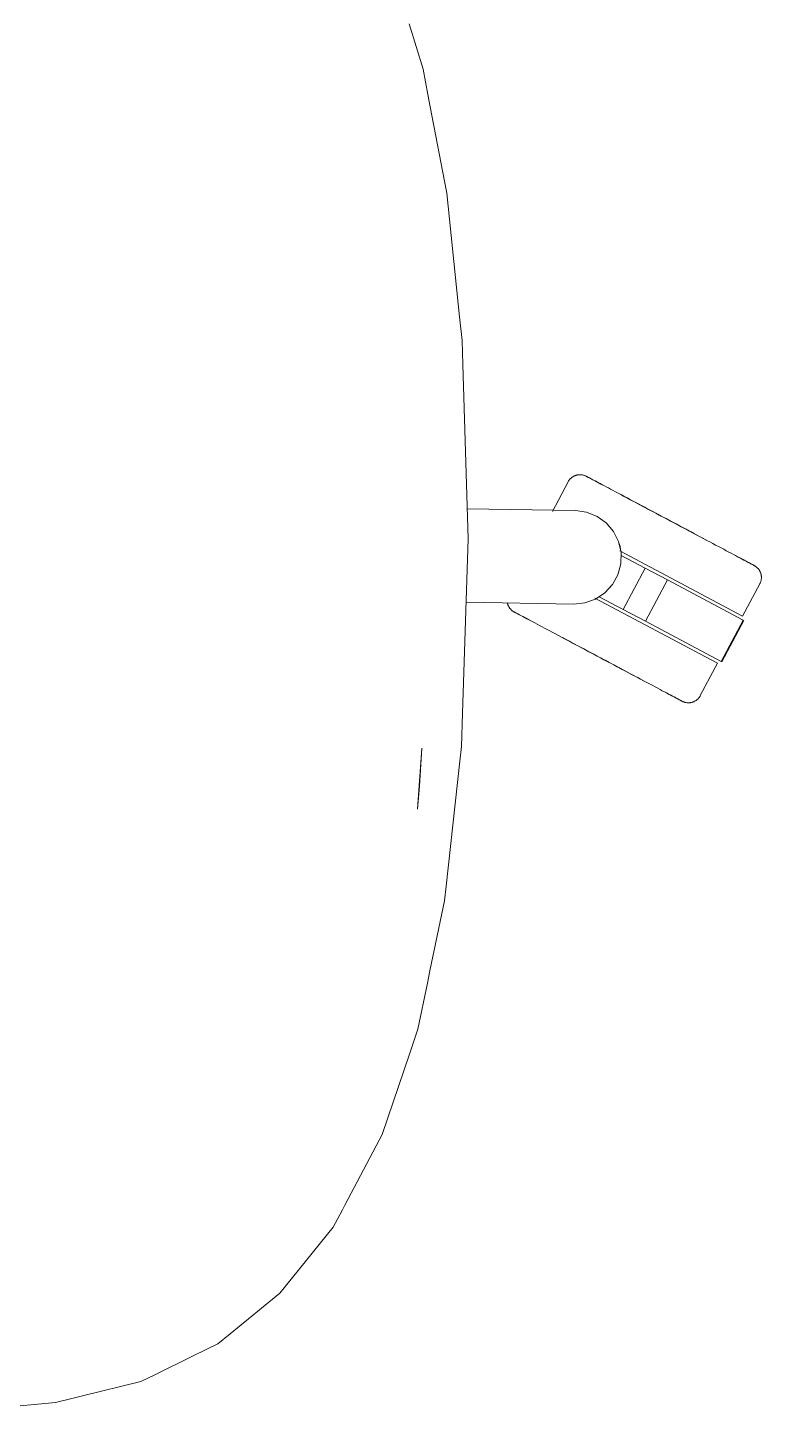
# Model space of a CAD drawing. Header units: millimetres. Extents: x 155927 to 326028, y -36033 to 97293.
# Drawn here: x 221897.9 to 222117.5, y 32906.9 to 33320 of the extents above; entities that cross this region are included whole.
import ezdxf

# ---------------------------------------------------------------- set-up
doc = ezdxf.new("R2010")
doc.units = ezdxf.units.MM
doc.header["$MEASUREMENT"] = 0
doc.layers.add('G-IMPT', color=8, linetype='CONTINUOUS', lineweight=9)
doc.layers.add('I-FURN', color=8, linetype='CONTINUOUS', lineweight=9)

msp = doc.modelspace()

# ---------------------------------------------------------------- linework, layer by layer
at = {"layer": 'G-IMPT'}
for p, q in [((222012.05, 33321.1), (222016.24, 33307.5)), ((222016.24, 33307.5), (222017.7, 33299.89)), ((222018.4, 33296.23), (222017.7, 33299.89)), ((222018.4, 33296.23), (222023.27, 33270.85)), ((222023.36, 33270.39), (222023.27, 33270.85)), ((222023.36, 33270.39), (222027.18, 33233.4)), ((222027.18, 33233.4), (222027.91, 33226.33)), ((222028.14, 33219.07), (222027.91, 33226.33)), ((222029.75, 33166.91), (222028.14, 33219.07)), ((222028.05, 33114.72), (222029.75, 33166.91)), ((222028.05, 33114.72), (222027.72, 33104.78)), ((222015.84, 33104.25), (222014.6, 33085.97)), ((222015.84, 33104.25), (222015.21, 33092.91)), ((222027.24, 33100.41), (222027.72, 33104.78)), ((222027.24, 33100.41), (222023.11, 33062.96)), ((222014.6, 33085.97), (222015.21, 33092.91)), ((222022.63, 33058.55), (222023.11, 33062.96)), ((222018.28, 33037.6), (222022.63, 33058.55)), ((222018.28, 33037.6), (222017.51, 33033.92)), ((222017.51, 33033.92), (222014.64, 33020.1)), ((222012.13, 33012.67), (222014.64, 33020.1)), ((222012.13, 33012.67), (222003.98, 32988.58)), ((221992.8, 32967.41), (222003.1, 32986.92)), ((222003.1, 32986.92), (222003.98, 32988.58)), ((221989.37, 32960.9), (221992.08, 32966.03)), ((221992.8, 32967.41), (221992.08, 32966.03)), ((221989.37, 32960.9), (221977.16, 32945.77)), ((221973.4, 32941.11), (221977.16, 32945.77)), ((221958.45, 32928.94), (221973.4, 32941.11)), ((221958.45, 32928.94), (221954.8, 32925.96)), ((221954.8, 32925.96), (221947.64, 32922.43)), ((221936.17, 32916.79), (221947.64, 32922.43)), ((221936.17, 32916.79), (221931.8, 32914.64)), ((221931.8, 32914.64), (221913.86, 32910.24)), ((221890.32, 32906.92), (221906.2, 32908.36)), ((221906.2, 32908.36), (221911.49, 32909.66)), ((221913.86, 32910.24), (221911.49, 32909.66))]:
    msp.add_line(p, q, dxfattribs=at)
at = {"layer": 'I-FURN'}
for p, q in [((222059.62, 33183.99), (222059.7, 33184.13)), ((222059.7, 33184.13), (222059.79, 33184.27)), ((222059.79, 33184.27), (222059.88, 33184.4)), ((222059.88, 33184.4), (222059.97, 33184.53)), ((222059.97, 33184.53), (222060.07, 33184.66)), ((222060.07, 33184.66), (222060.18, 33184.78)), ((222060.18, 33184.78), (222060.29, 33184.9)), ((222060.29, 33184.9), (222060.4, 33185.01)), ((222060.4, 33185.01), (222060.52, 33185.12)), ((222060.52, 33185.12), (222060.64, 33185.23)), ((222060.64, 33185.23), (222060.77, 33185.33)), ((222060.77, 33185.33), (222060.9, 33185.42)), ((222060.9, 33185.42), (222061.03, 33185.51)), ((222061.03, 33185.51), (222061.17, 33185.59)), ((222061.17, 33185.59), (222061.31, 33185.67)), ((222061.31, 33185.67), (222061.46, 33185.74)), ((222061.46, 33185.74), (222061.61, 33185.81)), ((222061.61, 33185.81), (222061.75, 33185.87)), ((222061.75, 33185.87), (222061.91, 33185.92)), ((222061.91, 33185.92), (222062.06, 33185.97)), ((222062.06, 33185.97), (222062.22, 33186.01)), ((222062.22, 33186.01), (222062.37, 33186.05)), ((222062.37, 33186.05), (222062.53, 33186.08)), ((222062.53, 33186.08), (222062.69, 33186.1)), ((222062.69, 33186.1), (222062.85, 33186.12)), ((222062.85, 33186.12), (222063.01, 33186.13)), ((222063.01, 33186.13), (222063.17, 33186.13)), ((222063.17, 33186.13), (222063.34, 33186.13)), ((222063.34, 33186.13), (222063.5, 33186.12)), ((222063.5, 33186.12), (222063.66, 33186.1)), ((222063.66, 33186.1), (222063.82, 33186.08)), ((222063.82, 33186.08), (222063.97, 33186.05)), ((222063.97, 33186.05), (222064.13, 33186.02)), ((222064.13, 33186.02), (222064.29, 33185.98)), ((222064.29, 33185.98), (222064.44, 33185.93)), ((222064.44, 33185.93), (222064.59, 33185.87)), ((222064.59, 33185.87), (222064.74, 33185.81)), ((222064.74, 33185.81), (222064.89, 33185.75)), ((222064.89, 33185.75), (222065.04, 33185.68)), ((222065.04, 33185.68), (222065.07, 33185.66)), ((222065.07, 33185.66), (222065.09, 33185.65)), ((222065.08, 33185.65), (222065.07, 33185.66)), ((222065.12, 33185.63), (222065.08, 33185.65)), ((222065.09, 33185.65), (222065.16, 33185.62)), ((222065.2, 33185.59), (222065.12, 33185.63)), ((222065.16, 33185.62), (222065.26, 33185.56)), ((222065.33, 33185.52), (222065.2, 33185.59)), ((222065.26, 33185.56), (222065.4, 33185.49)), ((222065.49, 33185.44), (222065.33, 33185.52)), ((222065.4, 33185.49), (222065.58, 33185.39)), ((222065.69, 33185.33), (222065.49, 33185.44)), ((222065.58, 33185.39), (222065.8, 33185.27)), ((222065.93, 33185.2), (222065.69, 33185.33)), ((222065.8, 33185.27), (222066.05, 33185.14)), ((222066.21, 33185.05), (222065.93, 33185.2)), ((222066.05, 33185.14), (222066.35, 33184.98)), ((222066.53, 33184.89), (222066.21, 33185.05)), ((222066.35, 33184.98), (222066.69, 33184.8)), ((222066.88, 33184.7), (222066.53, 33184.89)), ((222066.69, 33184.8), (222067.06, 33184.6)), ((222067.28, 33184.49), (222066.88, 33184.7)), ((222067.06, 33184.6), (222067.47, 33184.38)), ((222067.71, 33184.26), (222067.28, 33184.49)), ((222067.47, 33184.38), (222067.92, 33184.15)), ((222068.17, 33184.01), (222067.71, 33184.26)), ((222067.92, 33184.15), (222068.4, 33183.89)), ((222059.62, 33183.99), (222054.92, 33175.15)), ((222068.67, 33183.75), (222068.17, 33184.01)), ((222068.4, 33183.89), (222068.91, 33183.62)), ((222069.21, 33183.46), (222068.67, 33183.75)), ((222068.91, 33183.62), (222069.47, 33183.32)), ((222069.78, 33183.16), (222069.21, 33183.46)), ((222069.47, 33183.32), (222070.05, 33183.01)), ((222070.38, 33182.84), (222069.78, 33183.16)), ((222071.01, 33182.5), (222070.38, 33182.84)), ((222071.68, 33182.15), (222071.01, 33182.5)), ((222072.37, 33181.78), (222071.68, 33182.15)), ((222073.09, 33181.4), (222072.37, 33181.78)), ((222073.84, 33181), (222073.09, 33181.4)), ((222074.62, 33180.58), (222073.84, 33181)), ((222075.42, 33180.16), (222074.62, 33180.58)), ((222076.24, 33179.72), (222075.42, 33180.16)), ((222029.47, 33175.93), (222061.81, 33175.37)), ((222075.8, 33179.96), (222076.63, 33179.51)), ((222077.09, 33179.27), (222076.24, 33179.72)), ((222076.63, 33179.51), (222077.49, 33179.06)), ((222077.96, 33178.81), (222077.09, 33179.27)), ((222077.49, 33179.06), (222078.36, 33178.59)), ((222078.85, 33178.34), (222077.96, 33178.81)), ((222078.36, 33178.59), (222079.26, 33178.12)), ((222079.75, 33177.85), (222078.85, 33178.34)), ((222079.26, 33178.12), (222080.17, 33177.63)), ((222080.67, 33177.36), (222079.75, 33177.85)), ((222080.17, 33177.63), (222081.1, 33177.14)), ((222081.61, 33176.87), (222080.67, 33177.36)), ((222081.1, 33177.14), (222082.05, 33176.63)), ((222082.56, 33176.36), (222081.61, 33176.87)), ((222082.05, 33176.63), (222083, 33176.12)), ((222083.53, 33175.85), (222082.56, 33176.36)), ((222083, 33176.12), (222083.97, 33175.61)), ((222061.81, 33175.37), (222065.15, 33174.9)), ((222065.15, 33174.9), (222068.29, 33173.65)), ((222068.29, 33173.65), (222071.03, 33171.69)), ((222084.5, 33175.33), (222083.53, 33175.85)), ((222083.97, 33175.61), (222084.95, 33175.09)), ((222085.48, 33174.81), (222084.5, 33175.33)), ((222084.95, 33175.09), (222085.94, 33174.56)), ((222086.48, 33174.28), (222085.48, 33174.81)), ((222085.94, 33174.56), (222086.93, 33174.04)), ((222087.47, 33173.75), (222086.48, 33174.28)), ((222086.93, 33174.04), (222087.93, 33173.5)), ((222088.47, 33173.22), (222087.47, 33173.75)), ((222087.93, 33173.5), (222088.94, 33172.97)), ((222089.48, 33172.68), (222088.47, 33173.22)), ((222088.94, 33172.97), (222089.94, 33172.44)), ((222090.48, 33172.15), (222089.48, 33172.68)), ((222089.94, 33172.44), (222090.95, 33171.9)), ((222091.49, 33171.61), (222090.48, 33172.15)), ((222090.95, 33171.9), (222091.95, 33171.37)), ((222071.03, 33171.69), (222073.22, 33169.12)), ((222073.22, 33169.12), (222074.74, 33166.11)), ((222092.49, 33171.08), (222091.49, 33171.61)), ((222091.95, 33171.37), (222092.95, 33170.84)), ((222093.49, 33170.55), (222092.49, 33171.08)), ((222092.95, 33170.84), (222093.95, 33170.31)), ((222094.48, 33170.02), (222093.49, 33170.55)), ((222093.95, 33170.31), (222094.94, 33169.78)), ((222095.47, 33169.5), (222094.48, 33170.02)), ((222094.94, 33169.78), (222095.92, 33169.26)), ((222096.45, 33168.98), (222095.47, 33169.5)), ((222095.92, 33169.26), (222096.9, 33168.74)), ((222097.42, 33168.46), (222096.45, 33168.98)), ((222096.9, 33168.74), (222097.86, 33168.23)), ((222098.38, 33167.95), (222097.42, 33168.46)), ((222097.86, 33168.23), (222098.81, 33167.72)), ((222099.32, 33167.45), (222098.38, 33167.95)), ((222098.81, 33167.72), (222099.75, 33167.22)), ((222074.74, 33166.11), (222075.49, 33162.82)), ((222100.25, 33166.95), (222099.32, 33167.45)), ((222099.75, 33167.22), (222100.67, 33166.73)), ((222101.16, 33166.47), (222100.25, 33166.95)), ((222100.67, 33166.73), (222101.58, 33166.25)), ((222102.06, 33165.99), (222101.16, 33166.47)), ((222102.94, 33165.53), (222102.06, 33165.99)), ((222103.79, 33165.07), (222102.94, 33165.53)), ((222104.63, 33164.63), (222103.79, 33165.07)), ((222105.44, 33164.2), (222104.63, 33164.63)), ((222106.23, 33163.78), (222105.44, 33164.2)), ((222106.99, 33163.37), (222106.23, 33163.78)), ((222075.43, 33159.45), (222074.56, 33156.19)), ((222075.15, 33163.31), (222111.87, 33143.79)), ((222075.49, 33162.82), (222075.43, 33159.45)), ((222075.56, 33161.96), (222082.7, 33158.17)), ((222107.73, 33162.98), (222106.99, 33163.37)), ((222108.43, 33162.6), (222107.73, 33162.98)), ((222109.11, 33162.24), (222108.43, 33162.6)), ((222109.76, 33161.9), (222109.11, 33162.24)), ((222110.37, 33161.57), (222109.76, 33161.9)), ((222110.96, 33161.26), (222110.37, 33161.57)), ((222110.65, 33161.43), (222111.22, 33161.12)), ((222111.51, 33160.97), (222110.96, 33161.26)), ((222111.22, 33161.12), (222111.75, 33160.84)), ((222112.03, 33160.69), (222111.51, 33160.97)), ((222111.75, 33160.84), (222112.25, 33160.57)), ((222112.51, 33160.44), (222112.03, 33160.69)), ((222112.25, 33160.57), (222112.72, 33160.33)), ((222112.95, 33160.2), (222112.51, 33160.44)), ((222112.72, 33160.33), (222113.15, 33160.1)), ((222113.36, 33159.98), (222112.95, 33160.2)), ((222113.15, 33160.1), (222113.54, 33159.89)), ((222113.74, 33159.78), (222113.36, 33159.98)), ((222113.54, 33159.89), (222113.9, 33159.7)), ((222114.07, 33159.61), (222113.74, 33159.78)), ((222113.9, 33159.7), (222114.21, 33159.53)), ((222114.37, 33159.45), (222114.07, 33159.61)), ((222114.21, 33159.53), (222114.49, 33159.38)), ((222114.63, 33159.31), (222114.37, 33159.45)), ((222114.49, 33159.38), (222114.73, 33159.25)), ((222074.56, 33156.19), (222072.94, 33153.23)), ((222082.7, 33158.17), (222076.13, 33145.8)), ((222082.7, 33158.17), (222089.34, 33154.63)), ((222114.85, 33159.19), (222114.63, 33159.31)), ((222114.73, 33159.25), (222114.94, 33159.15)), ((222115.03, 33159.1), (222114.85, 33159.19)), ((222114.94, 33159.15), (222115.1, 33159.06)), ((222115.17, 33159.02), (222115.03, 33159.1)), ((222115.1, 33159.06), (222115.22, 33159)), ((222115.27, 33158.97), (222115.17, 33159.02)), ((222115.22, 33159), (222115.3, 33158.95)), ((222115.33, 33158.94), (222115.27, 33158.97)), ((222115.3, 33158.95), (222115.34, 33158.93)), ((222115.35, 33158.93), (222115.33, 33158.94)), ((222115.34, 33158.93), (222115.35, 33158.93)), ((222115.35, 33158.93), (222115.49, 33158.85)), ((222115.49, 33158.85), (222115.63, 33158.76)), ((222115.63, 33158.76), (222115.76, 33158.67)), ((222115.76, 33158.67), (222115.89, 33158.58)), ((222115.89, 33158.58), (222116.02, 33158.48)), ((222116.02, 33158.48), (222116.14, 33158.37)), ((222116.14, 33158.37), (222116.26, 33158.27)), ((222116.26, 33158.27), (222116.37, 33158.15)), ((222116.37, 33158.15), (222116.48, 33158.03)), ((222116.48, 33158.03), (222116.59, 33157.91)), ((222116.59, 33157.91), (222116.68, 33157.78)), ((222116.68, 33157.78), (222116.78, 33157.65)), ((222116.78, 33157.65), (222116.87, 33157.52)), ((222116.87, 33157.52), (222116.95, 33157.38)), ((222116.95, 33157.38), (222117.03, 33157.24)), ((222117.03, 33157.24), (222117.1, 33157.09)), ((222117.1, 33157.09), (222117.17, 33156.95)), ((222117.17, 33156.95), (222117.23, 33156.8)), ((222117.23, 33156.8), (222117.28, 33156.64)), ((222117.28, 33156.64), (222117.33, 33156.49)), ((222117.33, 33156.49), (222117.37, 33156.33)), ((222117.37, 33156.33), (222117.41, 33156.18)), ((222117.41, 33156.18), (222117.43, 33156.02)), ((222117.43, 33156.02), (222117.46, 33155.86)), ((222117.46, 33155.86), (222117.47, 33155.7)), ((222117.47, 33155.7), (222117.48, 33155.54)), ((222117.48, 33155.54), (222117.49, 33155.38)), ((222117.49, 33155.38), (222117.48, 33155.22)), ((222117.48, 33155.22), (222117.48, 33155.05)), ((222072.94, 33153.23), (222070.66, 33150.74)), ((222089.34, 33154.63), (222082.77, 33142.27)), ((222089.34, 33154.63), (222112.05, 33142.56)), ((222111.87, 33143.79), (222117.02, 33153.48)), ((222117.04, 33153.51), (222117.02, 33153.48)), ((222117.11, 33153.66), (222117.04, 33153.51)), ((222117.17, 33153.81), (222117.11, 33153.66)), ((222117.23, 33153.96), (222117.17, 33153.81)), ((222117.29, 33154.11), (222117.23, 33153.96)), ((222117.33, 33154.26), (222117.29, 33154.11)), ((222117.37, 33154.42), (222117.33, 33154.26)), ((222117.41, 33154.58), (222117.37, 33154.42)), ((222117.44, 33154.73), (222117.41, 33154.58)), ((222117.46, 33154.89), (222117.44, 33154.73)), ((222117.48, 33155.05), (222117.46, 33154.89)), ((222061.32, 33147.39), (222029.13, 33147.95)), ((222041.46, 33147.63), (222041.42, 33147.79)), ((222041.5, 33147.48), (222041.46, 33147.63)), ((222041.55, 33147.33), (222041.5, 33147.48)), ((222041.6, 33147.17), (222041.55, 33147.33)), ((222041.66, 33147.02), (222041.6, 33147.17)), ((222041.73, 33146.88), (222041.66, 33147.02)), ((222064.68, 33147.73), (222061.32, 33147.39)), ((222067.85, 33148.88), (222064.68, 33147.73)), ((222067.6, 33149.2), (222104.35, 33129.66)), ((222070.66, 33150.74), (222067.85, 33148.88)), ((222076.13, 33145.8), (222068.98, 33149.6)), ((222041.8, 33146.73), (222041.73, 33146.88)), ((222041.88, 33146.59), (222041.8, 33146.73)), ((222041.96, 33146.45), (222041.88, 33146.59)), ((222042.05, 33146.32), (222041.96, 33146.45)), ((222042.14, 33146.19), (222042.05, 33146.32)), ((222042.24, 33146.06), (222042.14, 33146.19)), ((222042.35, 33145.94), (222042.24, 33146.06)), ((222042.46, 33145.82), (222042.35, 33145.94)), ((222042.57, 33145.7), (222042.46, 33145.82)), ((222042.69, 33145.59), (222042.57, 33145.7)), ((222042.81, 33145.49), (222042.69, 33145.59)), ((222042.94, 33145.39), (222042.81, 33145.49)), ((222043.07, 33145.29), (222042.94, 33145.39)), ((222043.2, 33145.2), (222043.07, 33145.29)), ((222043.34, 33145.12), (222043.2, 33145.2)), ((222043.48, 33145.04), (222043.34, 33145.12)), ((222043.53, 33145.02), (222043.48, 33145.04)), ((222043.48, 33145.04), (222043.48, 33145.04)), ((222043.48, 33145.04), (222043.5, 33145.03)), ((222043.5, 33145.03), (222043.56, 33145)), ((222043.61, 33144.97), (222043.53, 33145.02)), ((222043.56, 33145), (222043.66, 33144.95)), ((222043.73, 33144.91), (222043.61, 33144.97)), ((222043.66, 33144.95), (222043.8, 33144.87)), ((222043.89, 33144.82), (222043.73, 33144.91)), ((222043.8, 33144.87), (222043.98, 33144.78)), ((222044.09, 33144.72), (222043.89, 33144.82)), ((222043.98, 33144.78), (222044.2, 33144.66)), ((222044.33, 33144.59), (222044.09, 33144.72)), ((222044.2, 33144.66), (222044.46, 33144.52)), ((222044.61, 33144.44), (222044.33, 33144.59)), ((222044.46, 33144.52), (222044.76, 33144.36)), ((222044.93, 33144.27), (222044.61, 33144.44)), ((222044.76, 33144.36), (222045.09, 33144.19)), ((222045.29, 33144.08), (222044.93, 33144.27)), ((222045.09, 33144.19), (222045.46, 33143.99)), ((222045.68, 33143.87), (222045.29, 33144.08)), ((222045.46, 33143.99), (222045.87, 33143.77)), ((222046.11, 33143.64), (222045.68, 33143.87)), ((222045.87, 33143.77), (222046.32, 33143.53)), ((222046.58, 33143.4), (222046.11, 33143.64)), ((222046.32, 33143.53), (222046.8, 33143.28)), ((222047.08, 33143.13), (222046.58, 33143.4)), ((222046.8, 33143.28), (222047.32, 33143)), ((222047.61, 33142.84), (222047.08, 33143.13)), ((222047.32, 33143), (222047.87, 33142.71)), ((222048.18, 33142.54), (222047.61, 33142.84)), ((222082.77, 33142.27), (222076.13, 33145.8)), ((222047.87, 33142.71), (222048.45, 33142.4)), ((222048.45, 33142.4), (222049.07, 33142.07)), ((222049.07, 33142.07), (222049.72, 33141.73)), ((222049.72, 33141.73), (222050.4, 33141.36)), ((222050.4, 33141.36), (222051.1, 33140.99)), ((222051.1, 33140.99), (222051.84, 33140.6)), ((222051.84, 33140.6), (222052.6, 33140.19)), ((222052.6, 33140.19), (222053.39, 33139.77)), ((222053.39, 33139.77), (222054.2, 33139.34)), ((222054.2, 33139.34), (222055.03, 33138.9)), ((222055.03, 33138.9), (222055.89, 33138.44)), ((222105.48, 33130.2), (222082.77, 33142.27)), ((222112.05, 33142.56), (222105.48, 33130.2)), ((222105.65, 33130.11), (222112.22, 33142.47)), ((222055.89, 33138.44), (222056.77, 33137.98)), ((222056.77, 33137.98), (222057.66, 33137.5)), ((222058.16, 33137.24), (222057.25, 33137.72)), ((222057.66, 33137.5), (222058.58, 33137.01)), ((222059.08, 33136.75), (222058.16, 33137.24)), ((222058.58, 33137.01), (222059.51, 33136.52)), ((222060.02, 33136.25), (222059.08, 33136.75)), ((222059.51, 33136.52), (222060.45, 33136.02)), ((222060.97, 33135.74), (222060.02, 33136.25)), ((222060.45, 33136.02), (222061.41, 33135.51)), ((222061.93, 33135.23), (222060.97, 33135.74)), ((222061.41, 33135.51), (222062.38, 33134.99)), ((222062.9, 33134.71), (222061.93, 33135.23)), ((222062.38, 33134.99), (222063.36, 33134.47)), ((222063.89, 33134.19), (222062.9, 33134.71)), ((222063.36, 33134.47), (222064.34, 33133.95)), ((222064.88, 33133.66), (222063.89, 33134.19)), ((222064.34, 33133.95), (222065.34, 33133.42)), ((222065.88, 33133.13), (222064.88, 33133.66)), ((222065.34, 33133.42), (222066.34, 33132.89)), ((222066.88, 33132.6), (222065.88, 33133.13)), ((222066.34, 33132.89), (222067.34, 33132.36)), ((222067.88, 33132.07), (222066.88, 33132.6)), ((222067.34, 33132.36), (222068.34, 33131.82)), ((222068.89, 33131.53), (222067.88, 33132.07)), ((222068.34, 33131.82), (222069.35, 33131.29)), ((222069.89, 33131), (222068.89, 33131.53)), ((222069.35, 33131.29), (222070.35, 33130.75)), ((222070.9, 33130.46), (222069.89, 33131)), ((222070.35, 33130.75), (222071.36, 33130.22)), ((222071.89, 33129.93), (222070.9, 33130.46)), ((222071.36, 33130.22), (222072.35, 33129.69)), ((222072.89, 33129.4), (222071.89, 33129.93)), ((222072.35, 33129.69), (222073.34, 33129.16)), ((222073.88, 33128.88), (222072.89, 33129.4)), ((222073.34, 33129.16), (222074.33, 33128.64)), ((222074.85, 33128.36), (222073.88, 33128.88)), ((222074.33, 33128.64), (222075.3, 33128.12)), ((222075.82, 33127.84), (222074.85, 33128.36)), ((222075.3, 33128.12), (222076.27, 33127.61)), ((222076.78, 33127.34), (222075.82, 33127.84)), ((222076.27, 33127.61), (222077.22, 33127.1)), ((222077.72, 33126.83), (222076.78, 33127.34)), ((222077.22, 33127.1), (222078.15, 33126.61)), ((222078.65, 33126.34), (222077.72, 33126.83)), ((222078.15, 33126.61), (222079.08, 33126.11)), ((222079.57, 33125.85), (222078.65, 33126.34)), ((222099.2, 33119.98), (222104.35, 33129.66)), ((222079.08, 33126.11), (222079.98, 33125.63)), ((222080.46, 33125.38), (222079.57, 33125.85)), ((222079.98, 33125.63), (222080.87, 33125.16)), ((222081.34, 33124.91), (222080.46, 33125.38)), ((222080.87, 33125.16), (222081.74, 33124.7)), ((222082.2, 33124.46), (222081.34, 33124.91)), ((222081.74, 33124.7), (222082.58, 33124.25)), ((222083.03, 33124.01), (222082.2, 33124.46)), ((222082.58, 33124.25), (222083.41, 33123.81)), ((222083.41, 33123.81), (222084.21, 33123.39)), ((222084.21, 33123.39), (222084.99, 33122.97)), ((222084.99, 33122.97), (222085.74, 33122.57)), ((222085.74, 33122.57), (222086.46, 33122.19)), ((222086.46, 33122.19), (222087.15, 33121.82)), ((222087.15, 33121.82), (222087.82, 33121.47)), ((222087.82, 33121.47), (222088.45, 33121.13)), ((222088.45, 33121.13), (222089.05, 33120.81)), ((222089.36, 33120.65), (222088.78, 33120.96)), ((222089.05, 33120.81), (222089.62, 33120.51)), ((222089.91, 33120.35), (222089.36, 33120.65)), ((222089.62, 33120.51), (222090.16, 33120.22)), ((222090.43, 33120.08), (222089.91, 33120.35)), ((222090.16, 33120.22), (222090.66, 33119.96)), ((222090.91, 33119.82), (222090.43, 33120.08)), ((222090.66, 33119.96), (222091.12, 33119.71)), ((222091.36, 33119.58), (222090.91, 33119.82)), ((222091.12, 33119.71), (222091.55, 33119.48)), ((222091.77, 33119.37), (222091.36, 33119.58)), ((222091.55, 33119.48), (222091.95, 33119.27)), ((222092.14, 33119.17), (222091.77, 33119.37)), ((222091.95, 33119.27), (222092.3, 33119.08)), ((222092.48, 33118.99), (222092.14, 33119.17)), ((222092.3, 33119.08), (222092.62, 33118.91)), ((222092.77, 33118.83), (222092.48, 33118.99)), ((222092.62, 33118.91), (222092.9, 33118.77)), ((222093.03, 33118.69), (222092.77, 33118.83)), ((222092.9, 33118.77), (222093.14, 33118.64)), ((222093.25, 33118.58), (222093.03, 33118.69)), ((222093.14, 33118.64), (222093.34, 33118.53)), ((222093.43, 33118.48), (222093.25, 33118.58)), ((222093.34, 33118.53), (222093.5, 33118.44)), ((222093.57, 33118.41), (222093.43, 33118.48)), ((222093.5, 33118.44), (222093.62, 33118.38)), ((222093.67, 33118.35), (222093.57, 33118.41)), ((222093.62, 33118.38), (222093.71, 33118.34)), ((222093.73, 33118.32), (222093.67, 33118.35)), ((222093.71, 33118.34), (222093.75, 33118.31)), ((222093.75, 33118.31), (222093.73, 33118.32)), ((222093.79, 33118.29), (222093.75, 33118.31)), ((222093.75, 33118.31), (222093.75, 33118.31)), ((222093.94, 33118.22), (222093.79, 33118.29)), ((222094.08, 33118.15), (222093.94, 33118.22)), ((222094.23, 33118.09), (222094.08, 33118.15)), ((222094.39, 33118.04), (222094.23, 33118.09)), ((222094.54, 33117.99), (222094.39, 33118.04)), ((222096.92, 33118.05), (222096.77, 33118)), ((222097.07, 33118.1), (222096.92, 33118.05)), ((222097.22, 33118.16), (222097.07, 33118.1)), ((222097.37, 33118.23), (222097.22, 33118.16)), ((222097.51, 33118.3), (222097.37, 33118.23)), ((222097.66, 33118.38), (222097.51, 33118.3)), ((222097.79, 33118.46), (222097.66, 33118.38)), ((222097.93, 33118.55), (222097.79, 33118.46)), ((222098.06, 33118.64), (222097.93, 33118.55)), ((222098.19, 33118.74), (222098.06, 33118.64)), ((222098.31, 33118.85), (222098.19, 33118.74)), ((222098.43, 33118.95), (222098.31, 33118.85)), ((222098.54, 33119.07), (222098.43, 33118.95)), ((222098.65, 33119.19), (222098.54, 33119.07)), ((222098.76, 33119.31), (222098.65, 33119.19)), ((222098.86, 33119.43), (222098.76, 33119.31)), ((222098.95, 33119.56), (222098.86, 33119.43)), ((222099.04, 33119.7), (222098.95, 33119.56)), ((222099.13, 33119.84), (222099.04, 33119.7)), ((222099.2, 33119.98), (222099.13, 33119.84)), ((222094.7, 33117.95), (222094.54, 33117.99)), ((222094.85, 33117.92), (222094.7, 33117.95)), ((222095.01, 33117.89), (222094.85, 33117.92)), ((222095.17, 33117.87), (222095.01, 33117.89)), ((222095.33, 33117.85), (222095.17, 33117.87)), ((222095.49, 33117.84), (222095.33, 33117.85)), ((222095.65, 33117.84), (222095.49, 33117.84)), ((222095.82, 33117.84), (222095.65, 33117.84)), ((222095.98, 33117.85), (222095.82, 33117.84)), ((222096.14, 33117.87), (222095.98, 33117.85)), ((222096.3, 33117.89), (222096.14, 33117.87)), ((222096.45, 33117.92), (222096.3, 33117.89)), ((222096.61, 33117.96), (222096.45, 33117.92)), ((222096.77, 33118), (222096.61, 33117.96))]:
    msp.add_line(p, q, dxfattribs=at)
msp.add_arc((222061.76, 33161.37), 13.81, 12.3473, 17.336, dxfattribs=at)
msp.add_open_spline([(222075.08, 33165.02), (222075.19, 33164.6), (222075.27, 33164.16), (222075.32, 33163.72)], degree=3, dxfattribs=at)

doc.saveas('drawing.dxf')
